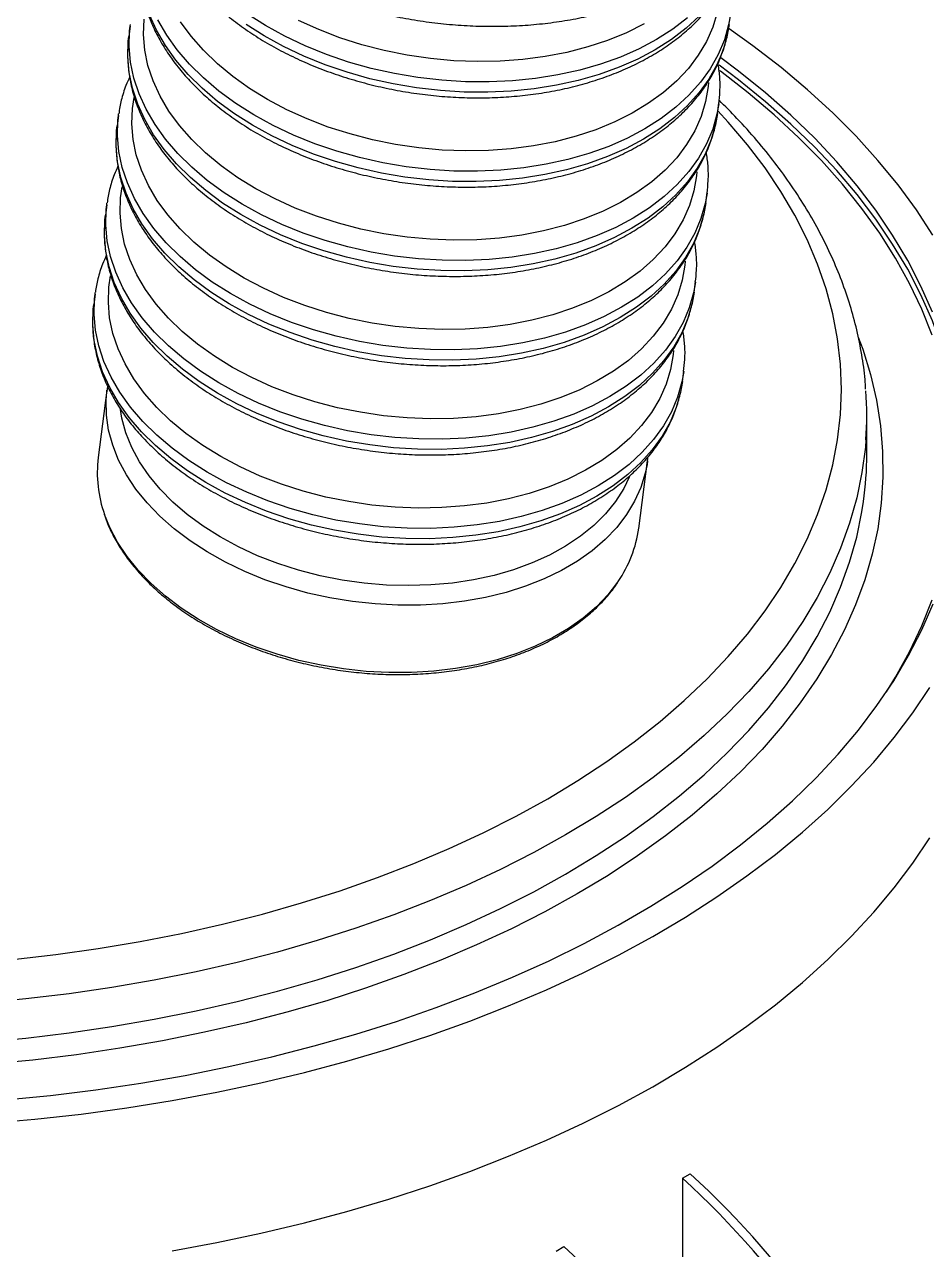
# Model space of a CAD drawing. Header units: millimetres. Extents: x 0 to 6631, y 0 to 4689.
# Drawn here: x 4597 to 4763.7, y 2030.3 to 2256.7 of the extents above; entities that cross this region are included whole.
import ezdxf

# ---------------------------------------------------------------- set-up
doc = ezdxf.new("R2010")
doc.units = ezdxf.units.MM
doc.header["$LTSCALE"] = 13
doc.layers.add('几何体', color=7, linetype='Continuous')

msp = doc.modelspace()

# ---------------------------------------------------------------- linework, layer by layer
at = {"layer": '几何体'}
for p, q in [((4616.53, 2256.38), (4616.28, 2254.47)), ((4616.53, 2256.38), (4616.57, 2256.69)), ((4725.08, 2240.23), (4725.33, 2242.14)), ((4614.37, 2239.88), (4614.12, 2237.98)), ((4614.37, 2239.88), (4614.41, 2240.19)), ((4722.92, 2223.73), (4723.17, 2225.64)), ((4612.21, 2223.38), (4611.96, 2221.48)), ((4612.21, 2223.38), (4612.25, 2223.7)), ((4610.05, 2206.88), (4610.09, 2207.2)), ((4720.76, 2207.23), (4721.01, 2209.14)), ((4610.05, 2206.88), (4609.8, 2204.98)), ((4718.6, 2190.74), (4718.85, 2192.64)), ((4612.25, 2189.14), (4610.62, 2176.68)), ((4612.22, 2188.84), (4612.25, 2189.14)), ((4612.38, 2189.87), (4612.25, 2188.81)), ((4752.67, 2177.27), (4752.67, 2184.5)), ((4710.52, 2163.6), (4712.15, 2176.06)), ((4712.15, 2176.06), (4712.06, 2175.39)), ((4718.59, 2043.53), (4720, 2044.34)), ((4718.59, 2043.53), (4718.59, 2018.56)), ((4695.26, 2030.06), (4696.67, 2030.87))]:
    msp.add_line(p, q, dxfattribs=at)
at = {"layer": '几何体', "flags": 128}
for points in [[(4723.4, 2245.98), (4723.34, 2245.25), (4722.87, 2242.45), (4722.05, 2239.73), (4720.88, 2237.08), (4719.37, 2234.53), (4717.54, 2232.09), (4715.38, 2229.79), (4712.93, 2227.63), (4710.19, 2225.64), (4707.18, 2223.82), (4703.93, 2222.2), (4700.45, 2220.77), (4696.78, 2219.55), (4692.93, 2218.55), (4688.93, 2217.78), (4684.81, 2217.23), (4680.6, 2216.92), (4676.33, 2216.85), (4672.01, 2217.01), (4667.7, 2217.4), (4663.41, 2218.03), (4659.17, 2218.89), (4655.01, 2219.97), (4650.97, 2221.27), (4647.06, 2222.77), (4643.32, 2224.46), (4639.76, 2226.35), (4636.43, 2228.4), (4633.33, 2230.61), (4630.49, 2232.96), (4627.93, 2235.44), (4625.66, 2238.03), (4623.7, 2240.71), (4622.07, 2243.47), (4620.78, 2246.27), (4619.83, 2249.12), (4619.23, 2251.98), (4618.99, 2254.83), (4619.1, 2257.67)], [(4727.24, 2256.73), (4726.89, 2254.74), (4726.1, 2251.95), (4724.96, 2249.24), (4723.48, 2246.63), (4721.67, 2244.12), (4719.55, 2241.75), (4717.12, 2239.51), (4714.41, 2237.44), (4711.42, 2235.53), (4708.19, 2233.81), (4704.73, 2232.29), (4701.06, 2230.97), (4697.2, 2229.86), (4693.19, 2228.97), (4689.05, 2228.31), (4684.8, 2227.88), (4680.48, 2227.69), (4676.1, 2227.72), (4671.71, 2228), (4667.32, 2228.5), (4662.96, 2229.23), (4658.68, 2230.19), (4654.48, 2231.37), (4650.4, 2232.76), (4646.47, 2234.35), (4642.71, 2236.13), (4639.14, 2238.09), (4635.79, 2240.21), (4632.69, 2242.49), (4629.84, 2244.91), (4627.27, 2247.45), (4625, 2250.1), (4623.04, 2252.84), (4621.4, 2255.65), (4620.09, 2258.51)], [(4727.48, 2258.55), (4727.14, 2256.64), (4726.35, 2253.86), (4725.21, 2251.14), (4723.73, 2248.53), (4721.92, 2246.02), (4719.8, 2243.65), (4717.37, 2241.42), (4714.66, 2239.34), (4711.67, 2237.44), (4708.44, 2235.72), (4704.98, 2234.19), (4701.31, 2232.87), (4697.45, 2231.76), (4693.44, 2230.88), (4689.3, 2230.22), (4685.05, 2229.79), (4680.73, 2229.59), (4676.35, 2229.63), (4671.95, 2229.9), (4667.57, 2230.4), (4663.21, 2231.14), (4658.92, 2232.1), (4654.73, 2233.27), (4650.65, 2234.66), (4646.72, 2236.25), (4642.96, 2238.03), (4639.39, 2239.99), (4636.04, 2242.12), (4632.94, 2244.4), (4630.09, 2246.82), (4627.52, 2249.36), (4625.25, 2252.01), (4623.29, 2254.74), (4621.65, 2257.55)], [(4725.03, 2258.95), (4724.21, 2256.22), (4723.04, 2253.57), (4721.53, 2251.02), (4719.7, 2248.59), (4717.54, 2246.29), (4715.09, 2244.13), (4712.35, 2242.14), (4709.34, 2240.32), (4706.09, 2238.69), (4702.61, 2237.27), (4698.94, 2236.05), (4695.09, 2235.05), (4691.09, 2234.28), (4686.97, 2233.73), (4682.76, 2233.42), (4678.49, 2233.34), (4674.17, 2233.51), (4669.86, 2233.9), (4665.57, 2234.53), (4661.33, 2235.39), (4657.17, 2236.47), (4653.13, 2237.76), (4649.22, 2239.27), (4645.48, 2240.96), (4641.92, 2242.84), (4638.59, 2244.9), (4635.49, 2247.11), (4632.65, 2249.46), (4630.09, 2251.94), (4627.82, 2254.53), (4625.86, 2257.21)], [(4721.71, 2258.24), (4719.28, 2256.01), (4716.57, 2253.94), (4713.58, 2252.03), (4710.35, 2250.31), (4706.89, 2248.79), (4703.22, 2247.47), (4699.36, 2246.36), (4695.35, 2245.47), (4691.21, 2244.81), (4686.96, 2244.38), (4682.64, 2244.19), (4678.26, 2244.22), (4673.87, 2244.49), (4669.48, 2245), (4665.12, 2245.73), (4660.83, 2246.69), (4656.64, 2247.87), (4652.56, 2249.26), (4648.63, 2250.84), (4644.87, 2252.62), (4641.3, 2254.58), (4637.95, 2256.71)], [(4719.53, 2257.91), (4716.81, 2255.84), (4713.83, 2253.94), (4710.6, 2252.22), (4707.13, 2250.69), (4703.46, 2249.37), (4699.61, 2248.26), (4695.6, 2247.38), (4691.46, 2246.72), (4687.21, 2246.29), (4682.89, 2246.09), (4678.51, 2246.13), (4674.11, 2246.4), (4669.73, 2246.9), (4665.37, 2247.64), (4661.08, 2248.6), (4656.89, 2249.77), (4652.81, 2251.16), (4648.88, 2252.75), (4645.12, 2254.53), (4641.55, 2256.49), (4638.2, 2258.62)], [(4711.5, 2256.82), (4708.25, 2255.19), (4704.77, 2253.77), (4701.1, 2252.55), (4697.25, 2251.55), (4693.25, 2250.77), (4689.13, 2250.23), (4684.92, 2249.92), (4680.64, 2249.84), (4676.33, 2250), (4672.02, 2250.4), (4667.73, 2251.03), (4663.49, 2251.89), (4659.33, 2252.97), (4655.29, 2254.26), (4651.38, 2255.76), (4647.64, 2257.46)], [(4725.32, 2242.05), (4724.98, 2240.14), (4724.19, 2237.36), (4723.05, 2234.65), (4721.57, 2232.03), (4719.76, 2229.53), (4717.64, 2227.15), (4715.21, 2224.92), (4712.5, 2222.84), (4709.51, 2220.94), (4706.28, 2219.22), (4702.82, 2217.69), (4699.15, 2216.37), (4695.29, 2215.27), (4691.28, 2214.38), (4687.14, 2213.72), (4682.89, 2213.29), (4678.57, 2213.09), (4674.19, 2213.13), (4669.8, 2213.4), (4665.41, 2213.91), (4661.05, 2214.64), (4656.76, 2215.6), (4652.57, 2216.77), (4648.49, 2218.16), (4644.56, 2219.75), (4640.8, 2221.53), (4637.23, 2223.49), (4633.88, 2225.62), (4630.78, 2227.9), (4627.93, 2230.32), (4625.36, 2232.86), (4623.09, 2235.51), (4621.13, 2238.25), (4619.49, 2241.05), (4618.18, 2243.92), (4617.22, 2246.81), (4616.6, 2249.72), (4616.34, 2252.63), (4616.43, 2255.52), (4616.53, 2256.38)], [(4764.89, 2217.76), (4761.83, 2222.45), (4758.44, 2227.07), (4754.73, 2231.6), (4750.71, 2236.04), (4746.38, 2240.39), (4741.74, 2244.63), (4736.82, 2248.75), (4731.61, 2252.76), (4727.22, 2255.89)], [(4725.08, 2240.23), (4724.73, 2238.24), (4723.94, 2235.45), (4722.8, 2232.74), (4721.32, 2230.13), (4719.51, 2227.62), (4717.39, 2225.25), (4714.96, 2223.01), (4712.25, 2220.94), (4709.26, 2219.04), (4706.03, 2217.32), (4702.57, 2215.79), (4698.9, 2214.47), (4695.04, 2213.36), (4691.03, 2212.48), (4686.89, 2211.82), (4682.64, 2211.38), (4678.32, 2211.19), (4673.94, 2211.23), (4669.55, 2211.5), (4665.16, 2212), (4660.8, 2212.74), (4656.52, 2213.69), (4652.32, 2214.87), (4648.24, 2216.26), (4644.31, 2217.85), (4640.55, 2219.63), (4636.98, 2221.59), (4633.63, 2223.71), (4630.53, 2226), (4627.68, 2228.41), (4625.11, 2230.96), (4622.84, 2233.6), (4620.88, 2236.34), (4619.24, 2239.15), (4617.93, 2242.01), (4616.97, 2244.91), (4616.36, 2247.82), (4616.09, 2250.73), (4616.18, 2253.62), (4616.28, 2254.47)], [(4764.79, 2203.57), (4762.68, 2208.36), (4760.23, 2213.1), (4757.44, 2217.77), (4754.32, 2222.37), (4750.88, 2226.9), (4747.11, 2231.34), (4743.04, 2235.68), (4738.65, 2239.93), (4733.96, 2244.07), (4728.99, 2248.09), (4725.72, 2250.55)], [(4770.17, 2175.64), (4770.12, 2177.46), (4769.76, 2182.4), (4769.04, 2187.32), (4767.97, 2192.23), (4766.55, 2197.1), (4764.79, 2201.94), (4762.68, 2206.73), (4760.23, 2211.47), (4757.44, 2216.14), (4754.32, 2220.74), (4750.88, 2225.27), (4747.11, 2229.71), (4743.04, 2234.05), (4738.65, 2238.3), (4733.96, 2242.43), (4728.99, 2246.46), (4725.38, 2249.17)], [(4764.78, 2199.29), (4762.85, 2204.09), (4760.59, 2208.84), (4757.98, 2213.53), (4755.05, 2218.16), (4751.78, 2222.71), (4748.19, 2227.18), (4744.28, 2231.56), (4740.07, 2235.85), (4735.55, 2240.03), (4730.73, 2244.1), (4725.63, 2248.05), (4725.5, 2248.14)], [(4721.24, 2229.49), (4721.18, 2228.75), (4720.71, 2225.96), (4719.89, 2223.23), (4718.72, 2220.58), (4717.21, 2218.03), (4715.38, 2215.59), (4713.22, 2213.29), (4710.77, 2211.13), (4708.03, 2209.14), (4705.02, 2207.32), (4701.77, 2205.7), (4698.29, 2204.27), (4694.62, 2203.05), (4690.77, 2202.05), (4686.77, 2201.28), (4682.65, 2200.73), (4678.44, 2200.42), (4674.17, 2200.35), (4669.86, 2200.51), (4665.54, 2200.91), (4661.25, 2201.53), (4657.01, 2202.39), (4652.85, 2203.47), (4648.81, 2204.77), (4644.9, 2206.27), (4641.16, 2207.97), (4637.6, 2209.85), (4634.27, 2211.9), (4631.17, 2214.11), (4628.33, 2216.46), (4625.77, 2218.94), (4623.5, 2221.53), (4621.54, 2224.21), (4619.91, 2226.97), (4618.62, 2229.78), (4617.67, 2232.62), (4617.07, 2235.48), (4616.83, 2238.34), (4616.94, 2241.17), (4617.25, 2243.22)], [(4594.85, 2083.94), (4602.78, 2084.85), (4610.63, 2085.96), (4618.39, 2087.26), (4626.05, 2088.76), (4633.58, 2090.45), (4640.98, 2092.33), (4648.23, 2094.4), (4655.32, 2096.64), (4662.23, 2099.06), (4668.96, 2101.66), (4675.48, 2104.42), (4681.78, 2107.34), (4687.86, 2110.41), (4693.7, 2113.64), (4699.29, 2117.01), (4704.62, 2120.52), (4709.68, 2124.16), (4714.46, 2127.93), (4718.95, 2131.81), (4723.15, 2135.8), (4727.04, 2139.89), (4730.61, 2144.07), (4733.87, 2148.35), (4736.8, 2152.69), (4739.4, 2157.11), (4741.66, 2161.59), (4743.58, 2166.13), (4745.16, 2170.71), (4746.39, 2175.32), (4747.27, 2179.96), (4747.8, 2184.61), (4747.97, 2189.28), (4747.8, 2193.95), (4747.27, 2198.6), (4746.39, 2203.24), (4745.16, 2207.86), (4743.58, 2212.43), (4741.66, 2216.97), (4739.4, 2221.45), (4736.8, 2225.87), (4733.87, 2230.22), (4730.61, 2234.49), (4727.04, 2238.67), (4725.15, 2240.72)], [(4723.16, 2225.56), (4722.82, 2223.65), (4722.03, 2220.86), (4720.89, 2218.15), (4719.41, 2215.53), (4717.6, 2213.03), (4715.48, 2210.65), (4713.05, 2208.42), (4710.34, 2206.34), (4707.35, 2204.44), (4704.12, 2202.72), (4700.66, 2201.19), (4696.99, 2199.87), (4693.13, 2198.77), (4689.12, 2197.88), (4684.98, 2197.22), (4680.73, 2196.79), (4676.41, 2196.59), (4672.03, 2196.63), (4667.64, 2196.9), (4663.25, 2197.41), (4658.89, 2198.14), (4654.61, 2199.1), (4650.41, 2200.28), (4646.33, 2201.66), (4642.4, 2203.25), (4638.64, 2205.03), (4635.07, 2206.99), (4631.72, 2209.12), (4628.62, 2211.4), (4625.77, 2213.82), (4623.2, 2216.36), (4620.93, 2219.01), (4618.97, 2221.75), (4617.33, 2224.56), (4616.02, 2227.42), (4615.06, 2230.31), (4614.45, 2233.23), (4614.18, 2236.14), (4614.27, 2239.02), (4614.37, 2239.88)], [(4722.92, 2223.73), (4722.57, 2221.74), (4721.78, 2218.95), (4720.64, 2216.24), (4719.16, 2213.63), (4717.35, 2211.12), (4715.23, 2208.75), (4712.8, 2206.52), (4710.09, 2204.44), (4707.1, 2202.54), (4703.87, 2200.82), (4700.41, 2199.29), (4696.74, 2197.97), (4692.88, 2196.86), (4688.87, 2195.98), (4684.73, 2195.32), (4680.48, 2194.89), (4676.16, 2194.69), (4671.78, 2194.73), (4667.39, 2195), (4663, 2195.5), (4658.64, 2196.24), (4654.36, 2197.2), (4650.16, 2198.37), (4646.08, 2199.76), (4642.15, 2201.35), (4638.39, 2203.13), (4634.82, 2205.09), (4631.47, 2207.22), (4628.37, 2209.5), (4625.52, 2211.92), (4622.95, 2214.46), (4620.68, 2217.11), (4618.72, 2219.84), (4617.08, 2222.65), (4615.77, 2225.51), (4614.81, 2228.41), (4614.2, 2231.32), (4613.93, 2234.23), (4614.02, 2237.12), (4614.12, 2237.98)], [(4719.08, 2212.99), (4719.02, 2212.25), (4718.55, 2209.46), (4717.73, 2206.73), (4716.56, 2204.08), (4715.05, 2201.53), (4713.22, 2199.09), (4711.06, 2196.79), (4708.61, 2194.63), (4705.87, 2192.64), (4702.86, 2190.83), (4699.61, 2189.2), (4696.13, 2187.77), (4692.46, 2186.55), (4688.61, 2185.55), (4684.61, 2184.78), (4680.49, 2184.23), (4676.28, 2183.92), (4672.01, 2183.85), (4667.7, 2184.01), (4663.38, 2184.41), (4659.09, 2185.04), (4654.85, 2185.89), (4650.69, 2186.97), (4646.65, 2188.27), (4642.74, 2189.77), (4639, 2191.47), (4635.45, 2193.35), (4632.11, 2195.4), (4629.01, 2197.61), (4626.17, 2199.97), (4623.61, 2202.45), (4621.34, 2205.03), (4619.38, 2207.71), (4617.75, 2210.47), (4616.46, 2213.28), (4615.51, 2216.12), (4614.91, 2218.98), (4614.67, 2221.84), (4614.78, 2224.67), (4615.09, 2226.73)], [(4721, 2209.06), (4720.66, 2207.15), (4719.87, 2204.36), (4718.73, 2201.65), (4717.25, 2199.03), (4715.44, 2196.53), (4713.32, 2194.15), (4710.89, 2191.92), (4708.18, 2189.85), (4705.19, 2187.94), (4701.96, 2186.22), (4698.5, 2184.7), (4694.83, 2183.38), (4690.97, 2182.27), (4686.96, 2181.38), (4682.82, 2180.72), (4678.57, 2180.29), (4674.25, 2180.09), (4669.87, 2180.13), (4665.48, 2180.4), (4661.09, 2180.91), (4656.73, 2181.64), (4652.45, 2182.6), (4648.25, 2183.78), (4644.17, 2185.16), (4640.24, 2186.75), (4636.48, 2188.53), (4632.91, 2190.49), (4629.56, 2192.62), (4626.46, 2194.9), (4623.61, 2197.32), (4621.04, 2199.86), (4618.77, 2202.51), (4616.81, 2205.25), (4615.17, 2208.06), (4613.86, 2210.92), (4612.9, 2213.82), (4612.29, 2216.73), (4612.02, 2219.64), (4612.11, 2222.52), (4612.21, 2223.38)], [(4720.76, 2207.23), (4720.41, 2205.24), (4719.62, 2202.46), (4718.48, 2199.75), (4717, 2197.13), (4715.19, 2194.63), (4713.07, 2192.25), (4710.64, 2190.02), (4707.93, 2187.94), (4704.94, 2186.04), (4701.71, 2184.32), (4698.25, 2182.79), (4694.58, 2181.47), (4690.72, 2180.37), (4686.71, 2179.48), (4682.57, 2178.82), (4678.32, 2178.39), (4674, 2178.19), (4669.62, 2178.23), (4665.23, 2178.5), (4660.84, 2179.01), (4656.49, 2179.74), (4652.2, 2180.7), (4648, 2181.87), (4643.92, 2183.26), (4639.99, 2184.85), (4636.23, 2186.63), (4632.66, 2188.59), (4629.31, 2190.72), (4626.21, 2193), (4623.36, 2195.42), (4620.79, 2197.96), (4618.52, 2200.61), (4616.56, 2203.34), (4614.92, 2206.15), (4613.61, 2209.02), (4612.65, 2211.91), (4612.04, 2214.82), (4611.77, 2217.73), (4611.87, 2220.62), (4611.96, 2221.48)], [(4716.92, 2196.49), (4716.86, 2195.75), (4716.39, 2192.96), (4715.57, 2190.23), (4714.4, 2187.58), (4712.89, 2185.03), (4711.06, 2182.59), (4708.9, 2180.29), (4706.45, 2178.14), (4703.71, 2176.14), (4700.7, 2174.33), (4697.45, 2172.7), (4693.97, 2171.27), (4690.3, 2170.06), (4686.45, 2169.06), (4682.45, 2168.28), (4678.33, 2167.74), (4674.12, 2167.43), (4669.85, 2167.35), (4665.54, 2167.51), (4661.22, 2167.91), (4656.93, 2168.54), (4652.69, 2169.39), (4648.53, 2170.47), (4644.49, 2171.77), (4640.58, 2173.27), (4636.84, 2174.97), (4633.29, 2176.85), (4629.95, 2178.9), (4626.85, 2181.11), (4624.01, 2183.47), (4621.45, 2185.95), (4619.18, 2188.54), (4617.23, 2191.22), (4615.59, 2193.97), (4614.3, 2196.78), (4613.35, 2199.62), (4612.75, 2202.48), (4612.51, 2205.34), (4612.62, 2208.17), (4612.93, 2210.23)], [(4718.6, 2190.74), (4718.25, 2188.75), (4717.46, 2185.96), (4716.32, 2183.25), (4714.84, 2180.63), (4713.03, 2178.13), (4710.91, 2175.75), (4708.48, 2173.52), (4705.77, 2171.44), (4702.78, 2169.54), (4699.55, 2167.82), (4696.09, 2166.29), (4692.42, 2164.97), (4688.56, 2163.87), (4684.55, 2162.98), (4680.41, 2162.32), (4676.16, 2161.89), (4671.84, 2161.69), (4667.46, 2161.73), (4663.07, 2162), (4658.68, 2162.51), (4654.33, 2163.24), (4650.04, 2164.2), (4645.84, 2165.38), (4641.76, 2166.76), (4637.83, 2168.35), (4634.07, 2170.13), (4630.5, 2172.09), (4627.15, 2174.22), (4624.05, 2176.5), (4621.2, 2178.92), (4618.63, 2181.46), (4616.36, 2184.11), (4614.4, 2186.85), (4612.76, 2189.65), (4611.45, 2192.52), (4610.49, 2195.41), (4609.88, 2198.33), (4609.61, 2201.24), (4609.71, 2204.12), (4609.8, 2204.98)], [(4718.84, 2192.56), (4718.5, 2190.65), (4717.71, 2187.86), (4716.57, 2185.15), (4715.09, 2182.53), (4713.28, 2180.03), (4711.16, 2177.65), (4708.73, 2175.42), (4706.02, 2173.35), (4703.03, 2171.44), (4699.8, 2169.72), (4696.34, 2168.2), (4692.67, 2166.88), (4688.81, 2165.77), (4684.8, 2164.88), (4680.66, 2164.22), (4676.41, 2163.79), (4672.09, 2163.6), (4667.71, 2163.63), (4663.32, 2163.91), (4658.93, 2164.41), (4654.57, 2165.14), (4650.29, 2166.1), (4646.09, 2167.28), (4642.01, 2168.67), (4638.08, 2170.26), (4634.32, 2172.04), (4630.75, 2174), (4627.4, 2176.12), (4624.3, 2178.4), (4621.45, 2180.82), (4618.88, 2183.36), (4616.61, 2186.01), (4614.65, 2188.75), (4613.01, 2191.56), (4611.7, 2194.42), (4610.74, 2197.32), (4610.13, 2200.23), (4609.86, 2203.14), (4609.95, 2206.03), (4610.05, 2206.88)], [(4751.09, 2198.95), (4751.91, 2196.71), (4753.36, 2192.02), (4754.46, 2187.3), (4755.21, 2182.56), (4755.6, 2177.8), (4755.65, 2173.04), (4755.34, 2168.28), (4754.68, 2163.53), (4753.67, 2158.81), (4752.31, 2154.11), (4750.6, 2149.45), (4748.55, 2144.84), (4746.16, 2140.28), (4743.44, 2135.79), (4740.38, 2131.36), (4737, 2127.02), (4733.31, 2122.76), (4729.3, 2118.6), (4724.98, 2114.54), (4720.37, 2110.59), (4715.48, 2106.76), (4710.3, 2103.06), (4704.85, 2099.48), (4699.14, 2096.04)], [(4712.06, 2175.39), (4711.74, 2173.82), (4710.92, 2171.17), (4709.76, 2168.6), (4708.26, 2166.13), (4706.45, 2163.77), (4704.32, 2161.55), (4701.89, 2159.47), (4699.19, 2157.55), (4696.23, 2155.82), (4693.03, 2154.27), (4689.62, 2152.91), (4686.01, 2151.77), (4682.23, 2150.84), (4678.32, 2150.14), (4674.29, 2149.66), (4670.17, 2149.41), (4666, 2149.4), (4661.81, 2149.62), (4657.61, 2150.07), (4653.45, 2150.75), (4649.35, 2151.65), (4645.34, 2152.77), (4641.45, 2154.1), (4637.71, 2155.63), (4634.13, 2157.35), (4630.76, 2159.24), (4627.6, 2161.3), (4624.69, 2163.51), (4622.04, 2165.85), (4619.67, 2168.31), (4617.6, 2170.87), (4615.84, 2173.51), (4614.41, 2176.22), (4613.31, 2178.97), (4612.55, 2181.74), (4612.15, 2184.52), (4612.09, 2187.29), (4612.22, 2188.84)], [(4708.74, 2173.06), (4707.74, 2170.99), (4706.21, 2168.58), (4704.36, 2166.29), (4702.2, 2164.14), (4699.75, 2162.14), (4697.02, 2160.31), (4694.04, 2158.66), (4690.82, 2157.2), (4687.39, 2155.95), (4683.78, 2154.91), (4680.01, 2154.09), (4676.11, 2153.5), (4672.11, 2153.14), (4668.04, 2153.01), (4663.92, 2153.12), (4659.8, 2153.47), (4655.7, 2154.04), (4651.65, 2154.85), (4647.67, 2155.87), (4643.81, 2157.11), (4640.08, 2158.55), (4636.53, 2160.19), (4633.16, 2162.01), (4630.01, 2164), (4627.1, 2166.14), (4624.45, 2168.42), (4622.09, 2170.82), (4620.02, 2173.32), (4618.27, 2175.91), (4616.84, 2178.56), (4615.76, 2181.26), (4615.02, 2183.99), (4614.75, 2185.57)], [(4752.51, 2179.96), (4752.4, 2178.6), (4751.78, 2173.89), (4750.82, 2169.21), (4749.5, 2164.55), (4747.84, 2159.93), (4745.84, 2155.35), (4743.5, 2150.83), (4740.82, 2146.37), (4737.82, 2141.98), (4734.49, 2137.67), (4730.84, 2133.44), (4726.88, 2129.32), (4722.61, 2125.29), (4718.05, 2121.37), (4713.2, 2117.57), (4708.08, 2113.89), (4702.68, 2110.35), (4697.02, 2106.94), (4691.12, 2103.67), (4684.98, 2100.56), (4678.61, 2097.6), (4672.02, 2094.8), (4665.24, 2092.17), (4658.26, 2089.71), (4651.11, 2087.42), (4643.79, 2085.31), (4636.33, 2083.39), (4628.72, 2081.65), (4621, 2080.11), (4613.16, 2078.76), (4605.24, 2077.6), (4597.23, 2076.64), (4589.16, 2075.88)], [(4697.02, 2099.72), (4702.68, 2103.12), (4708.08, 2106.67), (4713.2, 2110.35), (4718.05, 2114.15), (4722.61, 2118.07), (4726.88, 2122.09), (4730.84, 2126.22), (4734.49, 2130.45), (4737.82, 2134.76), (4740.82, 2139.15), (4743.5, 2143.61), (4745.84, 2148.13), (4747.84, 2152.7), (4749.5, 2157.33), (4750.82, 2161.98), (4751.78, 2166.67), (4752.07, 2168.56)], [(4706.72, 2153.79), (4706.63, 2153.67), (4704.82, 2151.31), (4702.69, 2149.09), (4700.26, 2147.01), (4697.56, 2145.1), (4694.6, 2143.36), (4691.4, 2141.81), (4687.99, 2140.46), (4684.38, 2139.31), (4680.6, 2138.39), (4676.69, 2137.68), (4672.66, 2137.2), (4668.54, 2136.96), (4664.37, 2136.95), (4660.18, 2137.16), (4655.98, 2137.62), (4651.82, 2138.29), (4647.72, 2139.2), (4643.71, 2140.32), (4639.82, 2141.65), (4636.08, 2143.17), (4632.5, 2144.89), (4629.13, 2146.79), (4625.97, 2148.84), (4623.06, 2151.05), (4620.4, 2153.39), (4618.04, 2155.85), (4615.97, 2158.41), (4614.21, 2161.05), (4612.78, 2163.76), (4611.8, 2166.17)], [(4593.38, 2057.99), (4601.82, 2058.82), (4610.19, 2059.85), (4618.49, 2061.09), (4626.68, 2062.51), (4634.77, 2064.13), (4642.74, 2065.95), (4650.57, 2067.95), (4658.24, 2070.13), (4665.76, 2072.5), (4673.1, 2075.04), (4680.26, 2077.76), (4687.21, 2080.64), (4693.95, 2083.69), (4700.47, 2086.9), (4706.75, 2090.25), (4712.79, 2093.76), (4718.57, 2097.4), (4724.09, 2101.18), (4729.33, 2105.09), (4734.28, 2109.12), (4738.95, 2113.27), (4743.32, 2117.52), (4747.37, 2121.87), (4751.12, 2126.32), (4754.54, 2130.85), (4757.64, 2135.45), (4760.4, 2140.13), (4762.83, 2144.87), (4764.92, 2149.66)], [(4756.3, 2133.4), (4757.98, 2136.12), (4760.59, 2140.81), (4762.85, 2145.56), (4764.78, 2150.36)], [(4590.36, 2053.67), (4598.94, 2054.41), (4607.47, 2055.36), (4615.93, 2056.51), (4624.29, 2057.85), (4632.56, 2059.39), (4640.71, 2061.12), (4648.73, 2063.03), (4656.61, 2065.14), (4664.34, 2067.42), (4671.9, 2069.89), (4679.29, 2072.53), (4686.48, 2075.34), (4693.47, 2078.31), (4700.24, 2081.45), (4706.79, 2084.74), (4713.1, 2088.18), (4719.17, 2091.77), (4724.98, 2095.5), (4730.52, 2099.36), (4735.79, 2103.34), (4740.77, 2107.45), (4745.47, 2111.66), (4749.86, 2115.99), (4753.94, 2120.41), (4757.72, 2124.93), (4761.17, 2129.53), (4764.3, 2134.2)], [(4624.29, 2030.09), (4632.56, 2031.62), (4640.71, 2033.35), (4648.73, 2035.27), (4656.61, 2037.37), (4664.34, 2039.66), (4671.9, 2042.13), (4679.29, 2044.77), (4686.48, 2047.58), (4693.47, 2050.55), (4700.24, 2053.69), (4706.79, 2056.98), (4713.1, 2060.42), (4719.17, 2064.01), (4724.98, 2067.74), (4730.52, 2071.59), (4735.79, 2075.58), (4740.77, 2079.68), (4745.47, 2083.9), (4749.86, 2088.23), (4753.94, 2092.65), (4757.72, 2097.17), (4761.17, 2101.76), (4764.3, 2106.44)], [(4589.16, 2068.66), (4597.23, 2069.42), (4605.24, 2070.38), (4613.16, 2071.53), (4621, 2072.89), (4628.72, 2074.43), (4636.33, 2076.17), (4643.79, 2078.09), (4651.11, 2080.2), (4658.26, 2082.48), (4665.24, 2084.94), (4672.02, 2087.58), (4678.61, 2090.38), (4684.98, 2093.34), (4691.12, 2096.45), (4697.02, 2099.72)], [(4699.14, 2096.04), (4693.19, 2092.75), (4686.99, 2089.6), (4680.57, 2086.61), (4673.94, 2083.79), (4667.1, 2081.13), (4660.06, 2078.63), (4652.86, 2076.32), (4645.48, 2074.19), (4637.96, 2072.23), (4630.3, 2070.47), (4622.51, 2068.9), (4614.61, 2067.52), (4606.62, 2066.34), (4598.55, 2065.35), (4590.42, 2064.57)]]:
    msp.add_lwpolyline(points, dxfattribs=at)
at = {"layer": '几何体'}
for centre, radius, start, end in [((4689.28, 2184.5), 63.39, 355.8962, 4.0946), ((4633.25, 2173.88), 22.79, 172.9445, 199.7715), ((4689.02, 2177.28), 63.65, 352.1201, 359.992), ((4688.06, 2166.68), 22.68, 325.3756, 352.2079), ((4608.66, 1922.37), 165.16, 21.528, 47.6078), ((4607.24, 1921.55), 165.16, 21.528, 47.6078), ((4585.32, 1908.9), 165.16, 21.528, 47.6078)]:
    msp.add_arc(centre, radius, start, end, dxfattribs=at)
for points, knots in [([(4617.79, 2304.25), (4617.77, 2304.1), (4617.59, 2302.99), (4617.55, 2300.87), (4617.71, 2297.93), (4618.2, 2294.97), (4619, 2292.03), (4620.12, 2289.11), (4621.53, 2286.24), (4623.24, 2283.41), (4625.24, 2280.66), (4627.52, 2278), (4630.06, 2275.43), (4632.86, 2272.98), (4635.89, 2270.66), (4639.14, 2268.48), (4642.59, 2266.46), (4646.22, 2264.59), (4650.02, 2262.9), (4653.95, 2261.38), (4658.01, 2260.06), (4662.16, 2258.92), (4666.4, 2257.99), (4670.69, 2257.26), (4675.01, 2256.74), (4679.35, 2256.43), (4683.67, 2256.33), (4687.96, 2256.44), (4692.2, 2256.76), (4696.36, 2257.3), (4700.42, 2258.05), (4704.36, 2259), (4708.16, 2260.15), (4711.79, 2261.51), (4715.25, 2263.05), (4718.51, 2264.78), (4721.55, 2266.69), (4724.36, 2268.77), (4726.91, 2271), (4729.19, 2273.37), (4731.19, 2275.87), (4732.9, 2278.49), (4734.3, 2281.2), (4735.38, 2284), (4736.09, 2286.42), (4736.3, 2287.92), (4736.38, 2288.45)], [0, 0, 0, 0, 0.003548, 0.026363, 0.049178, 0.072036, 0.094975, 0.11802, 0.141184, 0.164462, 0.187841, 0.211302, 0.234824, 0.258386, 0.281973, 0.30557, 0.329168, 0.352761, 0.376346, 0.399923, 0.423491, 0.447053, 0.47061, 0.494163, 0.517717, 0.541272, 0.564832, 0.588398, 0.611972, 0.635559, 0.659158, 0.682771, 0.706398, 0.730038, 0.753688, 0.777338, 0.800978, 0.824592, 0.84816, 0.871659, 0.895065, 0.918358, 0.941526, 0.964567, 0.987499, 1, 1, 1, 1]), ([(4620.61, 2287.5), (4620.51, 2286.57), (4620.33, 2284.72), (4620.44, 2281.89), (4620.85, 2279.06), (4621.58, 2276.23), (4622.61, 2273.43), (4623.94, 2270.67), (4625.58, 2267.96), (4627.5, 2265.32), (4629.7, 2262.77), (4632.17, 2260.32), (4634.88, 2257.99), (4637.83, 2255.8), (4640.99, 2253.74), (4644.35, 2251.84), (4647.89, 2250.11), (4651.57, 2248.55), (4655.39, 2247.18), (4659.33, 2246), (4663.35, 2245.01), (4667.44, 2244.22), (4671.57, 2243.65), (4675.72, 2243.28), (4679.86, 2243.12), (4683.98, 2243.18), (4688.05, 2243.45), (4692.05, 2243.93), (4695.95, 2244.62), (4699.73, 2245.52), (4703.38, 2246.63), (4706.86, 2247.93), (4710.17, 2249.43), (4713.27, 2251.11), (4716.15, 2252.97), (4718.79, 2254.99), (4721.18, 2257.17), (4723.29, 2259.49), (4725.12, 2261.93), (4726.64, 2264.49), (4727.87, 2267.13), (4728.76, 2269.84), (4729.25, 2271.86), (4729.35, 2272.97), (4729.37, 2273.15)], [0, 0, 0, 0, 0.023367, 0.046978, 0.070623, 0.094353, 0.118201, 0.142186, 0.166306, 0.190546, 0.214883, 0.239291, 0.263745, 0.288227, 0.31272, 0.337212, 0.361697, 0.386172, 0.410638, 0.435095, 0.459545, 0.48399, 0.508434, 0.532879, 0.557328, 0.581784, 0.606251, 0.630729, 0.655224, 0.679734, 0.704262, 0.728805, 0.753359, 0.777914, 0.802454, 0.82696, 0.851406, 0.875764, 0.900006, 0.924108, 0.948061, 0.971872, 0.99557, 1, 1, 1, 1]), ([(4618.45, 2271), (4618.35, 2270.08), (4618.17, 2268.22), (4618.28, 2265.39), (4618.69, 2262.56), (4619.42, 2259.73), (4620.45, 2256.93), (4621.78, 2254.17), (4623.42, 2251.46), (4625.34, 2248.82), (4627.54, 2246.27), (4630.01, 2243.83), (4632.72, 2241.5), (4635.67, 2239.3), (4638.83, 2237.24), (4642.19, 2235.34), (4645.73, 2233.61), (4649.41, 2232.05), (4653.24, 2230.68), (4657.17, 2229.5), (4661.19, 2228.51), (4665.28, 2227.73), (4669.41, 2227.15), (4673.56, 2226.78), (4677.7, 2226.62), (4681.82, 2226.68), (4685.89, 2226.95), (4689.89, 2227.43), (4693.79, 2228.13), (4697.57, 2229.03), (4701.22, 2230.13), (4704.7, 2231.43), (4708.01, 2232.93), (4711.11, 2234.61), (4713.99, 2236.47), (4716.64, 2238.49), (4719.02, 2240.67), (4721.13, 2242.99), (4722.96, 2245.43), (4724.48, 2247.99), (4725.71, 2250.63), (4726.6, 2253.35), (4727.09, 2255.36), (4727.19, 2256.47), (4727.21, 2256.65)], [0, 0, 0, 0, 0.023367, 0.046978, 0.070623, 0.094353, 0.118201, 0.142186, 0.166306, 0.190546, 0.214883, 0.239291, 0.263745, 0.288227, 0.31272, 0.337212, 0.361697, 0.386172, 0.410638, 0.435095, 0.459545, 0.48399, 0.508434, 0.532879, 0.557328, 0.581784, 0.606251, 0.630729, 0.655224, 0.679734, 0.704262, 0.728805, 0.753359, 0.777914, 0.802454, 0.82696, 0.851406, 0.875764, 0.900006, 0.924108, 0.948061, 0.971872, 0.99557, 1, 1, 1, 1]), ([(4616.29, 2254.5), (4616.19, 2253.58), (4616.01, 2251.72), (4616.12, 2248.9), (4616.53, 2246.06), (4617.26, 2243.24), (4618.29, 2240.43), (4619.63, 2237.67), (4621.26, 2234.96), (4623.18, 2232.33), (4625.38, 2229.78), (4627.85, 2227.33), (4630.56, 2225), (4633.51, 2222.8), (4636.67, 2220.74), (4640.03, 2218.85), (4643.57, 2217.11), (4647.25, 2215.56), (4651.08, 2214.18), (4655.01, 2213), (4659.03, 2212.01), (4663.12, 2211.23), (4667.25, 2210.65), (4671.4, 2210.28), (4675.54, 2210.13), (4679.66, 2210.18), (4683.73, 2210.45), (4687.73, 2210.93), (4691.63, 2211.63), (4695.41, 2212.53), (4699.06, 2213.63), (4702.54, 2214.93), (4705.85, 2216.43), (4708.95, 2218.11), (4711.83, 2219.97), (4714.48, 2221.99), (4716.86, 2224.17), (4718.97, 2226.49), (4720.8, 2228.94), (4722.32, 2231.49), (4723.55, 2234.13), (4724.44, 2236.85), (4724.93, 2238.86), (4725.03, 2239.97), (4725.05, 2240.15)], [0, 0, 0, 0, 0.023367, 0.046978, 0.070623, 0.094353, 0.118201, 0.142186, 0.166306, 0.190546, 0.214883, 0.239291, 0.263745, 0.288227, 0.31272, 0.337212, 0.361697, 0.386172, 0.410638, 0.435095, 0.459545, 0.48399, 0.508434, 0.532879, 0.557328, 0.581784, 0.606251, 0.630729, 0.655224, 0.679734, 0.704262, 0.728805, 0.753359, 0.777914, 0.802454, 0.82696, 0.851406, 0.875764, 0.900006, 0.924108, 0.948061, 0.971872, 0.99557, 1, 1, 1, 1]), ([(4725.3, 2242.05), (4725.39, 2242.81), (4725.59, 2244.5), (4725.55, 2247.03), (4725.3, 2248.79), (4725.18, 2249.61)], [0, 0, 0, 0, 0.303003, 0.675612, 1, 1, 1, 1]), ([(4616.45, 2247.02), (4616.21, 2246.5), (4615.57, 2245.09), (4614.87, 2242.81), (4614.57, 2241.05), (4614.43, 2240.22)], [0, 0, 0, 0, 0.24178, 0.641938, 1, 1, 1, 1]), ([(4752.46, 2189.31), (4752.43, 2189.9), (4752.31, 2192.04), (4751.78, 2195.69), (4750.87, 2200.27), (4749.63, 2204.82), (4748.09, 2209.33), (4746.23, 2213.8), (4744.06, 2218.23), (4741.59, 2222.6), (4738.82, 2226.91), (4735.75, 2231.14), (4732.38, 2235.3), (4728.93, 2239.17), (4726.48, 2241.6), (4725.36, 2242.72)], [0, 0, 0, 0, 0.0313345, 0.1120505, 0.1928455, 0.2737826, 0.3549147, 0.4362814, 0.5179074, 0.5998026, 0.6819629, 0.764373, 0.847009, 0.9298416, 1, 1, 1, 1]), ([(4614.13, 2238), (4614.03, 2237.08), (4613.85, 2235.22), (4613.97, 2232.4), (4614.37, 2229.56), (4615.1, 2226.74), (4616.13, 2223.94), (4617.47, 2221.17), (4619.1, 2218.47), (4621.02, 2215.83), (4623.22, 2213.28), (4625.69, 2210.83), (4628.4, 2208.5), (4631.35, 2206.3), (4634.51, 2204.25), (4637.87, 2202.35), (4641.41, 2200.61), (4645.09, 2199.06), (4648.92, 2197.68), (4652.85, 2196.5), (4656.87, 2195.51), (4660.96, 2194.73), (4665.09, 2194.15), (4669.24, 2193.78), (4673.38, 2193.63), (4677.5, 2193.68), (4681.57, 2193.95), (4685.57, 2194.44), (4689.47, 2195.13), (4693.25, 2196.03), (4696.9, 2197.13), (4700.38, 2198.44), (4703.69, 2199.93), (4706.79, 2201.61), (4709.67, 2203.47), (4712.32, 2205.49), (4714.7, 2207.67), (4716.81, 2209.99), (4718.64, 2212.44), (4720.16, 2214.99), (4721.39, 2217.63), (4722.28, 2220.35), (4722.77, 2222.36), (4722.87, 2223.48), (4722.89, 2223.65)], [0, 0, 0, 0, 0.023367, 0.046978, 0.070623, 0.094353, 0.118201, 0.142186, 0.166306, 0.190546, 0.214883, 0.239291, 0.263745, 0.288227, 0.31272, 0.337212, 0.361697, 0.386172, 0.410638, 0.435095, 0.459545, 0.48399, 0.508434, 0.532879, 0.557328, 0.581784, 0.606251, 0.630729, 0.655224, 0.679734, 0.704262, 0.728805, 0.753359, 0.777914, 0.802454, 0.82696, 0.851406, 0.875764, 0.900006, 0.924108, 0.948061, 0.971872, 0.99557, 1, 1, 1, 1]), ([(4723.14, 2225.55), (4723.23, 2226.31), (4723.43, 2228), (4723.39, 2230.53), (4723.14, 2232.29), (4723.02, 2233.11)], [0, 0, 0, 0, 0.303003, 0.675612, 1, 1, 1, 1]), ([(4614.29, 2230.53), (4614.05, 2230), (4613.41, 2228.59), (4612.71, 2226.32), (4612.41, 2224.55), (4612.27, 2223.72)], [0, 0, 0, 0, 0.24178, 0.641938, 1, 1, 1, 1]), ([(4611.97, 2221.5), (4611.87, 2220.58), (4611.69, 2218.72), (4611.81, 2215.9), (4612.21, 2213.06), (4612.94, 2210.24), (4613.97, 2207.44), (4615.31, 2204.68), (4616.94, 2201.97), (4618.86, 2199.33), (4621.06, 2196.78), (4623.53, 2194.33), (4626.24, 2192), (4629.19, 2189.8), (4632.35, 2187.75), (4635.71, 2185.85), (4639.25, 2184.12), (4642.94, 2182.56), (4646.76, 2181.18), (4650.69, 2180), (4654.71, 2179.01), (4658.8, 2178.23), (4662.93, 2177.65), (4667.08, 2177.28), (4671.22, 2177.13), (4675.34, 2177.19), (4679.41, 2177.46), (4683.41, 2177.94), (4687.31, 2178.63), (4691.1, 2179.53), (4694.74, 2180.63), (4698.22, 2181.94), (4701.53, 2183.43), (4704.63, 2185.11), (4707.51, 2186.97), (4710.16, 2189), (4712.54, 2191.17), (4714.65, 2193.49), (4716.48, 2195.94), (4718.01, 2198.49), (4719.23, 2201.13), (4720.12, 2203.85), (4720.61, 2205.86), (4720.71, 2206.98), (4720.73, 2207.15)], [0, 0, 0, 0, 0.023367, 0.046978, 0.070623, 0.094353, 0.118201, 0.142186, 0.166306, 0.190546, 0.214883, 0.239291, 0.263745, 0.288227, 0.31272, 0.337212, 0.361697, 0.386172, 0.410638, 0.435095, 0.459545, 0.48399, 0.508434, 0.532879, 0.557328, 0.581784, 0.606251, 0.630729, 0.655224, 0.679734, 0.704262, 0.728805, 0.753359, 0.777914, 0.802454, 0.82696, 0.851406, 0.875764, 0.900006, 0.924108, 0.948061, 0.971872, 0.99557, 1, 1, 1, 1]), ([(4720.98, 2209.06), (4721.07, 2209.81), (4721.27, 2211.5), (4721.23, 2214.03), (4720.98, 2215.8), (4720.86, 2216.62)], [0, 0, 0, 0, 0.3030032, 0.6756116, 1, 1, 1, 1]), ([(4612.13, 2214.03), (4611.89, 2213.5), (4611.25, 2212.09), (4610.55, 2209.82), (4610.25, 2208.05), (4610.11, 2207.22)], [0, 0, 0, 0, 0.24178, 0.641938, 1, 1, 1, 1]), ([(4609.81, 2205), (4609.71, 2204.08), (4609.53, 2202.22), (4609.65, 2199.4), (4610.05, 2196.57), (4610.78, 2193.74), (4611.81, 2190.94), (4613.15, 2188.18), (4614.78, 2185.47), (4616.7, 2182.83), (4618.9, 2180.28), (4621.37, 2177.83), (4624.08, 2175.5), (4627.03, 2173.3), (4630.2, 2171.25), (4633.55, 2169.35), (4637.09, 2167.62), (4640.78, 2166.06), (4644.6, 2164.69), (4648.53, 2163.5), (4652.55, 2162.52), (4656.64, 2161.73), (4660.77, 2161.15), (4664.92, 2160.79), (4669.06, 2160.63), (4673.18, 2160.69), (4677.25, 2160.96), (4681.25, 2161.44), (4685.15, 2162.13), (4688.94, 2163.03), (4692.58, 2164.14), (4696.07, 2165.44), (4699.37, 2166.93), (4702.47, 2168.62), (4705.35, 2170.47), (4708, 2172.5), (4710.38, 2174.68), (4712.49, 2177), (4714.32, 2179.44), (4715.85, 2181.99), (4717.07, 2184.63), (4717.96, 2187.35), (4718.45, 2189.37), (4718.55, 2190.48), (4718.57, 2190.65)], [0, 0, 0, 0, 0.023367, 0.046978, 0.070623, 0.094353, 0.118201, 0.142186, 0.166306, 0.190546, 0.214883, 0.239291, 0.263745, 0.288227, 0.31272, 0.337212, 0.361697, 0.386172, 0.410638, 0.435095, 0.459545, 0.48399, 0.508434, 0.532879, 0.557328, 0.581784, 0.606251, 0.630729, 0.655224, 0.679734, 0.704262, 0.728805, 0.753359, 0.777914, 0.802454, 0.82696, 0.851406, 0.875764, 0.900006, 0.924108, 0.948061, 0.971872, 0.99557, 1, 1, 1, 1]), ([(4718.82, 2192.56), (4718.91, 2193.31), (4719.11, 2195), (4719.07, 2197.53), (4718.82, 2199.3), (4718.7, 2200.12)], [0, 0, 0, 0, 0.303003, 0.675612, 1, 1, 1, 1]), ([(4712.01, 2175.34), (4712.09, 2175.69), (4712.19, 2176.15), (4712.21, 2176.63), (4712.22, 2176.76)], [0, 0, 0, 0, 0.728542, 1, 1, 1, 1]), ([(4611.85, 2165.92), (4611.93, 2165.67), (4612.28, 2164.54), (4613.22, 2162.56), (4614.66, 2159.99), (4616.42, 2157.48), (4618.45, 2155.06), (4620.75, 2152.72), (4623.29, 2150.5), (4626.08, 2148.41), (4629.07, 2146.45), (4632.27, 2144.64), (4635.64, 2142.99), (4639.17, 2141.51), (4642.83, 2140.21), (4646.6, 2139.1), (4650.46, 2138.18), (4654.39, 2137.46), (4658.35, 2136.95), (4662.32, 2136.64), (4666.29, 2136.55), (4670.22, 2136.66), (4674.09, 2136.99), (4677.87, 2137.52), (4681.55, 2138.25), (4685.1, 2139.19), (4688.49, 2140.32), (4691.71, 2141.65), (4694.74, 2143.15), (4697.55, 2144.82), (4700.13, 2146.66), (4702.47, 2148.65), (4704.52, 2150.78), (4705.89, 2152.43), (4706.5, 2153.39), (4706.6, 2153.57)], [0, 0, 0, 0, 0.008791, 0.040299, 0.071881, 0.103529, 0.135229, 0.166966, 0.198727, 0.230502, 0.262282, 0.29406, 0.325835, 0.357605, 0.38937, 0.421131, 0.452888, 0.484643, 0.516398, 0.548153, 0.579911, 0.611672, 0.643439, 0.675213, 0.706994, 0.738783, 0.770581, 0.802386, 0.834195, 0.866002, 0.897798, 0.929571, 0.961307, 0.99299, 1, 1, 1, 1])]:
    msp.add_open_spline(points, degree=3, knots=knots, dxfattribs=at)

doc.saveas('drawing.dxf')
